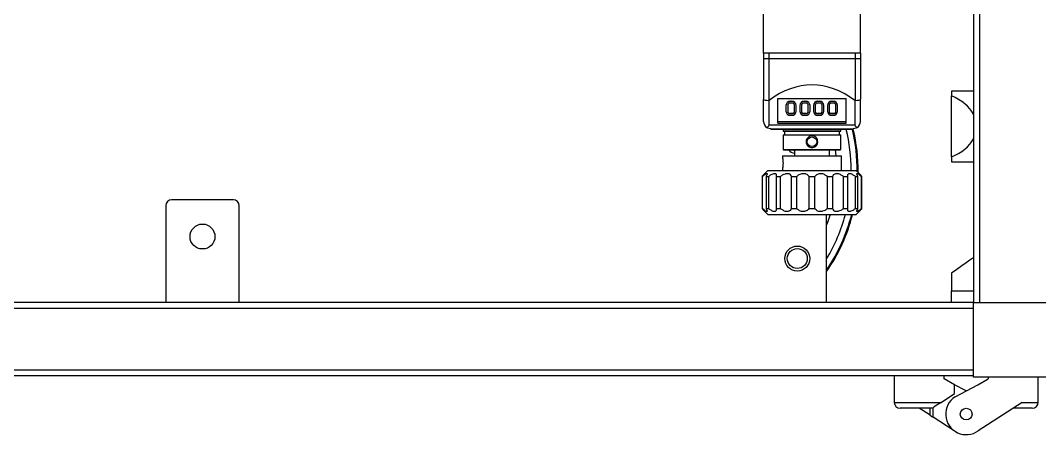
# Model space of a CAD drawing. Header units: millimetres. Extents: x 10 to 584, y 10 to 410.
# Drawn here: x 245.2 to 268.34, y 61.06 to 70.47 of the extents above; entities that cross this region are included whole.
import ezdxf

# ---------------------------------------------------------------- set-up
doc = ezdxf.new("R2010")
doc.units = ezdxf.units.MM

msp = doc.modelspace()

# ---------------------------------------------------------------- linework, layer by layer
at = {"color": 7, "linetype": 'Continuous', "lineweight": 25}
for p, q in [((266.83516, 95.39332), (266.83516, 64.05999)), ((266.96849, 95.39332), (266.96849, 64.05999)), ((262.06849, 69.72665), (262.06849, 70.72665)), ((264.26849, 69.72665), (264.26849, 70.72665)), ((264.26849, 69.72665), (262.06849, 69.72665)), ((262.06849, 69.72665), (262.06849, 69.59332)), ((262.19155, 69.72665), (262.19155, 69.59332)), ((264.14544, 69.72665), (264.14544, 69.59332)), ((264.26849, 69.72665), (264.26849, 69.59332)), ((262.06849, 69.59332), (262.06849, 68.67808)), ((262.19155, 69.59332), (262.06849, 69.59332)), ((262.19155, 69.59332), (262.19155, 68.64972)), ((264.14544, 69.59332), (262.19155, 69.59332)), ((264.14544, 69.59332), (264.14544, 68.64972)), ((264.26849, 69.59332), (264.14544, 69.59332)), ((264.26849, 69.59332), (264.26849, 68.67808)), ((266.33516, 68.85998), (266.33516, 68.75281)), ((266.83516, 68.85998), (266.33516, 68.85998)), ((266.33516, 67.36717), (266.33516, 68.75281)), ((262.06849, 68.17332), (262.06849, 68.67808)), ((262.19155, 68.64972), (262.19372, 68.64966)), ((262.19372, 68.09438), (262.19372, 68.64966)), ((262.39516, 68.6987), (263.94183, 68.6987)), ((262.39516, 68.13489), (262.39516, 68.6987)), ((262.57784, 68.53304), (262.57784, 68.53813)), ((262.57784, 68.53304), (262.57784, 68.40774)), ((262.61785, 68.54557), (262.61785, 68.39521)), ((262.72451, 68.58942), (262.66451, 68.58942)), ((262.67785, 68.6321), (262.71118, 68.6321)), ((262.67785, 68.627), (262.67785, 68.6321)), ((262.71118, 68.627), (262.67785, 68.627)), ((262.71118, 68.627), (262.71118, 68.6321)), ((262.77118, 68.39521), (262.77118, 68.54557)), ((262.81118, 68.53304), (262.81118, 68.53813)), ((262.81118, 68.40774), (262.81118, 68.53304)), ((262.89118, 68.53304), (262.89118, 68.53813)), ((262.89118, 68.53304), (262.89118, 68.40774)), ((262.93118, 68.54557), (262.93118, 68.39521)), ((263.03784, 68.58942), (262.97784, 68.58942)), ((262.99118, 68.6321), (263.02451, 68.6321)), ((262.99118, 68.627), (262.99118, 68.6321)), ((263.02451, 68.627), (262.99118, 68.627)), ((263.02451, 68.627), (263.02451, 68.6321)), ((263.08451, 68.39521), (263.08451, 68.54557)), ((263.12451, 68.53304), (263.12451, 68.53813)), ((263.12451, 68.40774), (263.12451, 68.53304)), ((263.20451, 68.53304), (263.20451, 68.53813)), ((263.20451, 68.53304), (263.20451, 68.40774)), ((263.24451, 68.54557), (263.24451, 68.39521)), ((263.35118, 68.58942), (263.29118, 68.58942)), ((263.30451, 68.6321), (263.33784, 68.6321)), ((263.30451, 68.627), (263.30451, 68.6321)), ((263.33784, 68.627), (263.30451, 68.627)), ((263.33784, 68.627), (263.33784, 68.6321)), ((263.39784, 68.39521), (263.39784, 68.54557)), ((263.43784, 68.53304), (263.43784, 68.53813)), ((263.43784, 68.40774), (263.43784, 68.53304)), ((263.51784, 68.53304), (263.51784, 68.53813)), ((263.51784, 68.53304), (263.51784, 68.40774)), ((263.55784, 68.54557), (263.55784, 68.39521)), ((263.66451, 68.58942), (263.60451, 68.58942)), ((263.61784, 68.6321), (263.65118, 68.6321)), ((263.61784, 68.627), (263.61784, 68.6321)), ((263.65118, 68.627), (263.61784, 68.627)), ((263.65118, 68.627), (263.65118, 68.6321)), ((263.71118, 68.39521), (263.71118, 68.54557)), ((263.75118, 68.53304), (263.75118, 68.53813)), ((263.75118, 68.40774), (263.75118, 68.53304)), ((263.94183, 68.13489), (263.94183, 68.6987)), ((264.14326, 68.64966), (264.14544, 68.64972)), ((264.14326, 68.64966), (264.14326, 68.09438)), ((264.26849, 68.17332), (264.26849, 68.67808)), ((262.72451, 68.35646), (262.66451, 68.35646)), ((262.66451, 68.35136), (262.66451, 68.35646)), ((262.66451, 68.35136), (262.72451, 68.35136)), ((262.67785, 68.31377), (262.71118, 68.31377)), ((262.72451, 68.35136), (262.72451, 68.35646)), ((263.03784, 68.35646), (262.97784, 68.35646)), ((262.97784, 68.35136), (262.97784, 68.35646)), ((262.97784, 68.35136), (263.03784, 68.35136)), ((262.99118, 68.31377), (263.02451, 68.31377)), ((263.03784, 68.35136), (263.03784, 68.35646)), ((263.35118, 68.35646), (263.29118, 68.35646)), ((263.29118, 68.35136), (263.29118, 68.35646)), ((263.29118, 68.35136), (263.35118, 68.35136)), ((263.30451, 68.31377), (263.33784, 68.31377)), ((263.35118, 68.35136), (263.35118, 68.35646)), ((263.66451, 68.35646), (263.60451, 68.35646)), ((263.60451, 68.35136), (263.60451, 68.35646)), ((263.60451, 68.35136), (263.66451, 68.35136)), ((263.61784, 68.31377), (263.65118, 68.31377)), ((263.66451, 68.35136), (263.66451, 68.35646)), ((262.19372, 68.09438), (264.14326, 68.09438)), ((262.39516, 68.17422), (263.94183, 68.17422)), ((262.39516, 68.17345), (263.94183, 68.17345)), ((262.39516, 68.13489), (263.94183, 68.13489)), ((262.23516, 68.00665), (262.23516, 67.99332)), ((262.23516, 68.00665), (264.10183, 68.00665)), ((264.10183, 67.99332), (262.23516, 67.99332)), ((262.51182, 67.98999), (262.51182, 67.95665)), ((262.51182, 67.98999), (263.82516, 67.98999)), ((262.51182, 67.95665), (263.82516, 67.95665)), ((262.51182, 67.86999), (262.51182, 67.53998)), ((262.51182, 67.86999), (263.82516, 67.86999)), ((262.54183, 67.95665), (262.54183, 67.86999)), ((262.56849, 67.99332), (262.56849, 67.98999)), ((263.76849, 67.98999), (263.76849, 67.99332)), ((263.79516, 67.86999), (263.79516, 67.95665)), ((263.82516, 67.95665), (263.82516, 67.98999)), ((263.82516, 67.53998), (263.82516, 67.86999)), ((264.10183, 67.99332), (264.10183, 68.00665)), ((262.50183, 67.39332), (262.50183, 67.33528)), ((262.50183, 67.39332), (263.83516, 67.39332)), ((262.51182, 67.53998), (262.52516, 67.52665)), ((262.51182, 67.53998), (263.82516, 67.53998)), ((262.52516, 67.52665), (263.81183, 67.52665)), ((262.76849, 67.52665), (262.76849, 67.39332)), ((263.56849, 67.39332), (263.56849, 67.52665)), ((263.81183, 67.52665), (263.82516, 67.53998)), ((263.83516, 67.05998), (263.83516, 67.39332)), ((266.33516, 67.36717), (266.33516, 67.25998)), ((262.50183, 67.11684), (262.50183, 67.05998)), ((266.33516, 67.25998), (266.83516, 67.25998)), ((262.03574, 66.92665), (262.04835, 66.92665)), ((262.03574, 66.92665), (262.03574, 66.19332)), ((262.04835, 66.19332), (262.04835, 66.92665)), ((262.16849, 67.05998), (262.06675, 66.95824)), ((262.12537, 66.92665), (262.18626, 66.92665)), ((262.12537, 66.92665), (262.12537, 66.19332)), ((262.16849, 67.05998), (264.16849, 67.05998)), ((262.18626, 66.19332), (262.18626, 66.92665)), ((262.35588, 66.92665), (262.45683, 66.92665)), ((262.35588, 66.92665), (262.35588, 66.19332)), ((262.45683, 66.19332), (262.45683, 66.92665)), ((262.69614, 66.92665), (262.82352, 66.92665)), ((262.69614, 66.92665), (262.69614, 66.19332)), ((262.82352, 66.19332), (262.82352, 66.92665)), ((263.10019, 66.92665), (263.10019, 66.19332)), ((263.10019, 66.92665), (263.23679, 66.92665)), ((263.23679, 66.19332), (263.23679, 66.92665)), ((263.51347, 66.92665), (263.64084, 66.92665)), ((263.51347, 66.92665), (263.51347, 66.19332)), ((263.64084, 66.19332), (263.64084, 66.92665)), ((263.88015, 66.92665), (263.9811, 66.92665)), ((263.88015, 66.92665), (263.88015, 66.19332)), ((263.9811, 66.19332), (263.9811, 66.92665)), ((264.15072, 66.92665), (264.21161, 66.92665)), ((264.15072, 66.92665), (264.15072, 66.19332)), ((264.26928, 66.9592), (264.16849, 67.05998)), ((264.21161, 66.19332), (264.21161, 66.92665)), ((264.30124, 66.92665), (264.26921, 66.95912)), ((264.28864, 66.92665), (264.30124, 66.92665)), ((264.28864, 66.92665), (264.28864, 66.19332)), ((264.30124, 66.19332), (264.30124, 66.92665)), ((250.03516, 66.39332), (248.63516, 66.39332)), ((248.50183, 66.25999), (248.50183, 64.05999)), ((250.16849, 64.05999), (250.16849, 66.25999)), ((262.03574, 66.19332), (262.06777, 66.16085)), ((262.03574, 66.19332), (262.04835, 66.19332)), ((262.12537, 66.19332), (262.18626, 66.19332)), ((262.35588, 66.19332), (262.45683, 66.19332)), ((262.69614, 66.19332), (262.82352, 66.19332)), ((263.10019, 66.19332), (263.23679, 66.19332)), ((263.51347, 66.19332), (263.64084, 66.19332)), ((263.88015, 66.19332), (263.9811, 66.19332)), ((264.15072, 66.19332), (264.21161, 66.19332)), ((264.16849, 66.05998), (264.27023, 66.16172)), ((264.28864, 66.19332), (264.30124, 66.19332)), ((262.0677, 66.16078), (262.16849, 66.05998)), ((262.16849, 66.05998), (264.16849, 66.05998)), ((263.50183, 64.05999), (263.50183, 66.05998)), ((266.33516, 64.72665), (266.33516, 64.32665)), ((266.33516, 64.05999), (266.33516, 64.32665)), ((266.83516, 64.05999), (230.19516, 64.05999)), ((266.83516, 64.05999), (268.52849, 64.05999)), ((266.83516, 62.36665), (266.83516, 64.05999)), ((266.83516, 62.39332), (230.19516, 62.39332)), ((265.03516, 62.39332), (265.03516, 61.79332)), ((266.16849, 62.32665), (266.16849, 62.39332)), ((266.40183, 62.19194), (266.16849, 62.32665)), ((268.52849, 62.36665), (266.83516, 62.36665)), ((266.93516, 62.19194), (267.16849, 62.32665)), ((267.16849, 62.36665), (267.16849, 62.32665)), ((268.30183, 61.79332), (268.30183, 62.36665)), ((266.40183, 61.99332), (266.40183, 62.19194)), ((266.66849, 62.05181), (266.40183, 62.19194)), ((266.41613, 61.91919), (266.93516, 62.19194)), ((265.03516, 61.79332), (266.10183, 61.79332)), ((266.10183, 61.79332), (266.40183, 61.99332)), ((267.94193, 61.79332), (266.94193, 61.14848)), ((267.94193, 61.79332), (268.30183, 61.79332)), ((265.90182, 61.65998), (265.16849, 61.65998)), ((265.85134, 61.49909), (265.60182, 61.65998)), ((265.85134, 61.49909), (265.85134, 61.65998)), ((265.91981, 61.65998), (265.90182, 61.65998)), ((265.91981, 61.65998), (265.91981, 61.67197)), ((265.91981, 61.45494), (265.91981, 61.65998)), ((268.16849, 61.65998), (267.73516, 61.65998)), ((266.39506, 61.14848), (265.91981, 61.45494))]:
    msp.add_line(p, q, dxfattribs=at)
at = {"color": 59, "linetype": 'Continuous', "lineweight": 25}
for p, q in [((263.69278, 67.52665), (263.70788, 67.39332)), ((266.33516, 64.32665), (266.83516, 64.32665)), ((266.83516, 63.92665), (230.19516, 63.92665)), ((266.83516, 62.52665), (230.19516, 62.52665))]:
    msp.add_line(p, q, dxfattribs=at)
at = {"color": 7, "linetype": 'Continuous', "lineweight": 25, "flags": 128}
for points in [[(262.72849, 67.52665), (262.76156, 67.51227), (262.76849, 67.51001)], [(266.83516, 65.07675), (266.81945, 65.06575), (266.75335, 65.01947), (266.67032, 64.96134), (266.57178, 64.89234), (266.45942, 64.81366), (266.33516, 64.72665)], [(266.10183, 61.79332), (266.06281, 61.7673), (266.02529, 61.74229), (265.99071, 61.71924), (265.9604, 61.69904), (265.93553, 61.68246), (265.91705, 61.67013), (265.90567, 61.66255), (265.90182, 61.65998)], [(265.85134, 61.49909), (265.89132, 61.47331), (265.91897, 61.45548), (265.91981, 61.45494)]]:
    msp.add_lwpolyline(points, dxfattribs=at)
at = {"color": 59, "linetype": 'Continuous', "lineweight": 25, "flags": 128}
msp.add_lwpolyline([(263.58, 66.05998), (263.52224, 65.88069), (263.50183, 65.82416)], dxfattribs=at)
at = {"color": 7, "linetype": 'Continuous', "lineweight": 25}
for centre, radius in [((263.16849, 67.71332), 0.10807), ((249.33516, 65.55998), 0.28333), ((262.83516, 65.05998), 0.28333), ((262.83516, 65.05998), 0.22667), ((266.66849, 61.52665), 0.13333)]:
    msp.add_circle(centre, radius, dxfattribs=at)
for centre, radius, start, end in [((262.67492, 68.53502), 0.09713, 88.274913, 178.162708), ((262.67492, 68.52993), 0.09712, 88.272577, 178.165045), ((262.66314, 68.54412), 0.04532, 88.270885, 178.168768), ((262.7141, 68.53502), 0.09713, 1.83661, 91.724633), ((262.71411, 68.52993), 0.09712, 1.834273, 91.726969), ((262.72588, 68.54411), 0.04533, 1.836162, 91.724186), ((262.98826, 68.53502), 0.09713, 88.276027, 178.162731), ((262.98825, 68.52993), 0.09712, 88.27369, 178.165067), ((262.97648, 68.54411), 0.04533, 88.275814, 178.163838), ((263.02743, 68.53502), 0.09713, 1.837269, 91.723973), ((263.02744, 68.52993), 0.09712, 1.834933, 91.72631), ((263.03921, 68.54411), 0.04533, 1.83621, 91.726572), ((263.30159, 68.53502), 0.09713, 88.275367, 178.16339), ((263.30158, 68.52993), 0.09712, 88.273031, 178.165727), ((263.28981, 68.54411), 0.04533, 88.275814, 178.163838), ((263.34077, 68.53502), 0.09713, 1.837777, 91.724601), ((263.34077, 68.52993), 0.09712, 1.835441, 91.726938), ((263.35254, 68.54411), 0.04532, 1.833708, 91.726639), ((263.61492, 68.53502), 0.09713, 88.276554, 178.161067), ((263.61492, 68.52992), 0.09713, 88.274217, 178.163404), ((263.60315, 68.54411), 0.04533, 88.275814, 178.163838), ((263.6541, 68.53502), 0.09713, 1.837777, 91.724601), ((263.6541, 68.52993), 0.09712, 1.835441, 91.726938), ((263.66588, 68.54411), 0.04532, 1.833708, 91.726639), ((262.67492, 68.41086), 0.09713, 181.837292, 271.725087), ((262.66314, 68.40176), 0.04532, 181.829126, 271.731221), ((262.66315, 68.39666), 0.04532, 181.834133, 271.726215), ((262.7141, 68.41086), 0.09713, 268.275367, 358.16339), ((262.72588, 68.40176), 0.04532, 268.273708, 358.165945), ((262.72587, 68.39667), 0.04533, 268.278715, 358.160938), ((262.98826, 68.41086), 0.09713, 181.837269, 271.723973), ((262.97648, 68.40176), 0.04532, 181.834055, 271.726292), ((262.97648, 68.39667), 0.04533, 181.839062, 271.721285), ((263.02743, 68.41086), 0.09713, 268.276027, 358.162731), ((263.03921, 68.40176), 0.04532, 268.271321, 358.165896), ((263.03921, 68.39667), 0.04533, 268.276329, 358.160889), ((263.30159, 68.41086), 0.09713, 181.83661, 271.724633), ((263.28981, 68.40176), 0.04532, 181.834055, 271.726292), ((263.28982, 68.39667), 0.04533, 181.839062, 271.721285), ((263.34077, 68.41086), 0.09713, 268.275399, 358.162223), ((263.35254, 68.40176), 0.04532, 268.271254, 358.168399), ((263.35254, 68.39667), 0.04533, 268.276261, 358.163391), ((263.61492, 68.41086), 0.09713, 181.838933, 271.723446), ((263.60315, 68.40176), 0.04532, 181.834055, 271.726292), ((263.60315, 68.39667), 0.04533, 181.839062, 271.721285), ((263.6541, 68.41086), 0.09713, 268.275399, 358.162223), ((263.66588, 68.40176), 0.04532, 268.271254, 358.168399), ((263.66587, 68.39667), 0.04533, 268.276261, 358.163391), ((262.23516, 68.17332), 0.16667, 180, 237.059836), ((264.10183, 68.17332), 0.16667, 302.940164, 0), ((260.16849, 67.05998), 4.04767, 359.329105, 13.490834), ((262.83516, 67.72665), 0.28333, 224.900872, 256.391039), ((248.63516, 66.25998), 0.13333, 90, 180), ((250.03516, 66.25998), 0.13333, 0, 90), ((260.16849, 67.05998), 4.04767, 325.438591, 345.696654), ((265.16849, 61.79332), 0.13333, 180, 270), ((266.66849, 61.52665), 0.46667, 122.736807, 305.86906), ((268.16849, 61.79332), 0.13333, 270, 0)]:
    msp.add_arc(centre, radius, start, end, dxfattribs=at)
at = {"color": 59, "linetype": 'Continuous', "lineweight": 25}
for radius, start, end in [(3.89003, 0, 13.882378), (4.02744, 359.610892, 13.399732), (4.03191, 359.548373, 13.384627), (3.89003, 328.969275, 345.103883), (4.02744, 325.858578, 345.623273), (4.03191, 325.765184, 345.639525)]:
    msp.add_arc((260.16849, 67.05998), radius, start, end, dxfattribs=at)
at = {"color": 7, "linetype": 'Continuous', "lineweight": 25}
for centre, major_axis, ratio, start_param, end_param in [((263.16849, 58.74821), (0, 10.25725), 0.36397023, 6.01902481, 6.54734581), ((265.7639, 68.05998), (1.14252, 0), 0.70020754, 0.35504826, 1.04719755), ((262.23516, 68.67808), (0.16667, 0), 0.17632698, 3.14159265, 4.44762421), ((264.10183, 68.67808), (0.16667, 0), 0.17632698, 4.97715375, 6.28318531), ((265.7639, 68.05998), (1.14252, 0), 0.70020754, 5.23598776, 5.92813704)]:
    msp.add_ellipse(centre, major_axis=major_axis, ratio=ratio, start_param=start_param, end_param=end_param, dxfattribs=at)
for points, knots in [([(262.14453, 68.03345), (262.14853, 68.0364), (262.15933, 68.04436), (262.17646, 68.05999), (262.19179, 68.07775), (262.19333, 68.091), (262.19372, 68.09438)], [0, 0, 0, 0, 0.19982094, 0.53950045, 0.88231666, 1, 1, 1, 1]), ([(262.23516, 68.00665), (262.23499, 68.00665), (262.21195, 68.00664), (262.18048, 68.01254), (262.15189, 68.02916), (262.14453, 68.03345)], [0, 0, 0, 0, 0.005365626, 0.743804845, 1, 1, 1, 1]), ([(264.19245, 68.03345), (264.18509, 68.02916), (264.15651, 68.01254), (264.12499, 68.00664), (264.10199, 68.00665), (264.10183, 68.00665)], [0, 0, 0, 0, 0.2561982, 0.9946462, 1, 1, 1, 1]), ([(264.14326, 68.09438), (264.14383, 68.09025), (264.14529, 68.07954), (264.16249, 68.05649), (264.17979, 68.04318), (264.19245, 68.03345)], [0, 0, 0, 0, 0.14417119, 0.37362082, 1, 1, 1, 1]), ([(263.05433, 67.7822), (263.05155, 67.77601), (263.04202, 67.75481), (263.03568, 67.71413), (263.04157, 67.67297), (263.05144, 67.65091), (263.05433, 67.64444)], [0, 0, 0, 0, 0.1429718, 0.49030468, 0.85049985, 1, 1, 1, 1]), ([(263.28266, 67.7822), (263.27361, 67.79431), (263.25553, 67.81854), (263.2151, 67.84083), (263.17048, 67.84919), (263.12579, 67.84223), (263.08613, 67.82127), (263.06415, 67.798), (263.05532, 67.78379), (263.05433, 67.7822)], [0, 0, 0, 0, 0.1649636, 0.32994544, 0.49393322, 0.654995, 0.815811, 0.97933279, 1, 1, 1, 1]), ([(263.28266, 67.64444), (263.28543, 67.65062), (263.29496, 67.67183), (263.30131, 67.71251), (263.29542, 67.75367), (263.28555, 67.77573), (263.28266, 67.7822)], [0, 0, 0, 0, 0.14297045, 0.49032988, 0.85052164, 1, 1, 1, 1]), ([(263.05433, 67.64444), (263.06337, 67.63232), (263.08146, 67.6081), (263.12189, 67.58581), (263.1665, 67.57745), (263.2112, 67.58441), (263.25086, 67.60537), (263.27283, 67.62864), (263.28166, 67.64285), (263.28266, 67.64444)], [0, 0, 0, 0, 0.16496387, 0.32994599, 0.49393404, 0.6549961, 0.81581236, 0.97934497, 1, 1, 1, 1]), ([(262.50205, 67.33528), (262.50199, 67.33567), (262.50173, 67.33721), (262.50336, 67.32735), (262.50627, 67.30669), (262.5094, 67.2761), (262.51118, 67.24007), (262.51086, 67.20261), (262.50862, 67.16814), (262.50536, 67.13967), (262.50276, 67.12219), (262.50152, 67.11475), (262.50185, 67.11678), (262.50186, 67.11684)], [0, 0, 0, 0, 0.034943396, 0.140788393, 0.247121403, 0.354718851, 0.462419118, 0.568855413, 0.674647374, 0.781399699, 0.889227798, 0.996578922, 1, 1, 1, 1]), ([(262.06687, 66.95812), (262.05977, 66.95104), (262.05022, 66.94152), (262.03869, 66.92968), (262.03574, 66.92665)], [0, 0, 0, 0, 0.74431689, 1, 1, 1, 1]), ([(262.04835, 66.92665), (262.06467, 66.94103), (262.09293, 66.96593), (262.12477, 66.98815), (262.14361, 66.99539), (262.15139, 66.98974), (262.14893, 66.97072), (262.13765, 66.94701), (262.12718, 66.92965), (262.12537, 66.92665)], [0, 0, 0, 0, 0.21009233, 0.36368604, 0.49368694, 0.62386096, 0.75290803, 0.95736863, 1, 1, 1, 1]), ([(262.18626, 66.92665), (262.20543, 66.94103), (262.23862, 66.96593), (262.28388, 66.98815), (262.31733, 66.99539), (262.34072, 66.98974), (262.35661, 66.97072), (262.35892, 66.94701), (262.35633, 66.92965), (262.35588, 66.92665)], [0, 0, 0, 0, 0.21009146, 0.36368639, 0.49368274, 0.62386133, 0.75290841, 0.95736764, 1, 1, 1, 1]), ([(262.45683, 66.92665), (262.47626, 66.94103), (262.50989, 66.96593), (262.56246, 66.98815), (262.606, 66.99539), (262.64184, 66.98974), (262.67395, 66.97072), (262.68953, 66.94701), (262.69517, 66.92965), (262.69614, 66.92665)], [0, 0, 0, 0, 0.21009462, 0.36368894, 0.4936842, 0.62386397, 0.75291001, 0.95736821, 1, 1, 1, 1]), ([(262.82352, 66.92665), (262.84058, 66.94103), (262.8701, 66.96593), (262.92289, 66.98815), (262.97064, 66.99539), (263.01409, 66.98974), (263.05807, 66.97072), (263.08483, 66.94701), (263.09793, 66.92965), (263.10019, 66.92665)], [0, 0, 0, 0, 0.21009299, 0.36368688, 0.49368577, 0.62385965, 0.75290778, 0.95736707, 1, 1, 1, 1]), ([(263.23679, 66.92665), (263.24918, 66.94103), (263.27062, 66.96593), (263.31649, 66.98815), (263.362, 66.99539), (263.40719, 66.98974), (263.45711, 66.97072), (263.49143, 66.94701), (263.51022, 66.92965), (263.51347, 66.92665)], [0, 0, 0, 0, 0.21009492, 0.36368884, 0.49368127, 0.62385747, 0.75291003, 0.95736871, 1, 1, 1, 1]), ([(263.64084, 66.92665), (263.64689, 66.94103), (263.65735, 66.96593), (263.6901, 66.98815), (263.72723, 66.99539), (263.76805, 66.98974), (263.81717, 66.97072), (263.85441, 66.94701), (263.87636, 66.92965), (263.88015, 66.92665)], [0, 0, 0, 0, 0.21009156, 0.36368407, 0.49368117, 0.62386118, 0.75290657, 0.95736589, 1, 1, 1, 1]), ([(263.9811, 66.92665), (263.97998, 66.94103), (263.97805, 66.96593), (263.99326, 66.98815), (264.01699, 66.99539), (264.04794, 66.98974), (264.08962, 66.97072), (264.12476, 66.94701), (264.1469, 66.92965), (264.15072, 66.92665)], [0, 0, 0, 0, 0.21009042, 0.36368736, 0.4936827, 0.62385699, 0.75291168, 0.95737102, 1, 1, 1, 1]), ([(264.21161, 66.92665), (264.20348, 66.94103), (264.18942, 66.96593), (264.18504, 66.98815), (264.19216, 66.99539), (264.20906, 66.98974), (264.23767, 66.97072), (264.26595, 66.94701), (264.2853, 66.92965), (264.28864, 66.92665)], [0, 0, 0, 0, 0.21009487, 0.3636859, 0.49368243, 0.62386062, 0.75290937, 0.95736917, 1, 1, 1, 1]), ([(262.12537, 66.19332), (262.1335, 66.17894), (262.14757, 66.15404), (262.15194, 66.13182), (262.14482, 66.12458), (262.12792, 66.13023), (262.09932, 66.14925), (262.07103, 66.17296), (262.05169, 66.19032), (262.04835, 66.19332)], [0, 0, 0, 0, 0.21010021, 0.36368611, 0.49368197, 0.6238595, 0.75290362, 0.95736237, 1, 1, 1, 1]), ([(262.35588, 66.19332), (262.357, 66.17894), (262.35894, 66.15403), (262.34372, 66.13182), (262.31999, 66.12458), (262.28904, 66.13023), (262.24736, 66.14925), (262.21222, 66.17296), (262.19008, 66.19032), (262.18626, 66.19332)], [0, 0, 0, 0, 0.210095767, 0.363687571, 0.493682245, 0.623855868, 0.752905934, 0.957364223, 1, 1, 1, 1]), ([(262.69614, 66.19332), (262.6901, 66.17894), (262.67964, 66.15404), (262.64688, 66.13182), (262.60976, 66.12458), (262.56893, 66.13023), (262.51981, 66.14925), (262.48257, 66.17296), (262.46062, 66.19032), (262.45683, 66.19332)], [0, 0, 0, 0, 0.21009688, 0.36368423, 0.49368066, 0.62385483, 0.75290085, 0.95735911, 1, 1, 1, 1]), ([(263.10019, 66.19332), (263.08781, 66.17894), (263.06636, 66.15404), (263.02049, 66.13182), (262.97498, 66.12458), (262.9298, 66.13023), (262.87987, 66.14925), (262.84555, 66.17296), (262.82676, 66.19032), (262.82352, 66.19332)], [0, 0, 0, 0, 0.21010008, 0.36368416, 0.49368125, 0.62385667, 0.75290449, 0.95736195, 1, 1, 1, 1]), ([(263.51347, 66.19332), (263.49641, 66.17894), (263.46688, 66.15404), (263.41409, 66.13182), (263.36634, 66.12458), (263.3229, 66.13023), (263.27891, 66.14925), (263.25216, 66.17296), (263.23905, 66.19032), (263.23679, 66.19332)], [0, 0, 0, 0, 0.21009833, 0.36368709, 0.49368531, 0.62385853, 0.75290204, 0.95736028, 1, 1, 1, 1]), ([(263.88015, 66.19332), (263.86073, 66.17894), (263.8271, 66.15404), (263.77452, 66.13182), (263.73098, 66.12458), (263.69515, 66.13023), (263.66303, 66.14925), (263.64745, 66.17296), (263.64181, 66.19032), (263.64084, 66.19332)], [0, 0, 0, 0, 0.210099958, 0.363689142, 0.493683742, 0.623862844, 0.752904264, 0.957361419, 1, 1, 1, 1]), ([(264.15072, 66.19332), (264.13155, 66.17894), (264.09837, 66.15404), (264.0531, 66.13182), (264.01965, 66.12458), (263.99627, 66.13023), (263.98037, 66.14925), (263.97807, 66.17296), (263.98065, 66.19032), (263.9811, 66.19332)], [0, 0, 0, 0, 0.2100968, 0.3636866, 0.49368228, 0.62386021, 0.75290267, 0.95736085, 1, 1, 1, 1]), ([(264.28864, 66.19332), (264.27231, 66.17894), (264.24406, 66.15403), (264.21221, 66.13182), (264.19337, 66.12458), (264.18559, 66.13023), (264.18806, 66.14925), (264.19934, 66.17296), (264.2098, 66.19032), (264.21161, 66.19332)], [0, 0, 0, 0, 0.21009454, 0.36368673, 0.49368515, 0.6238599, 0.75290296, 0.95736171, 1, 1, 1, 1]), ([(264.27011, 66.16184), (264.27722, 66.16893), (264.28676, 66.17844), (264.29829, 66.19029), (264.30124, 66.19332)], [0, 0, 0, 0, 0.744285596, 1, 1, 1, 1])]:
    msp.add_open_spline(points, degree=3, knots=knots, dxfattribs=at)

doc.saveas('drawing.dxf')
